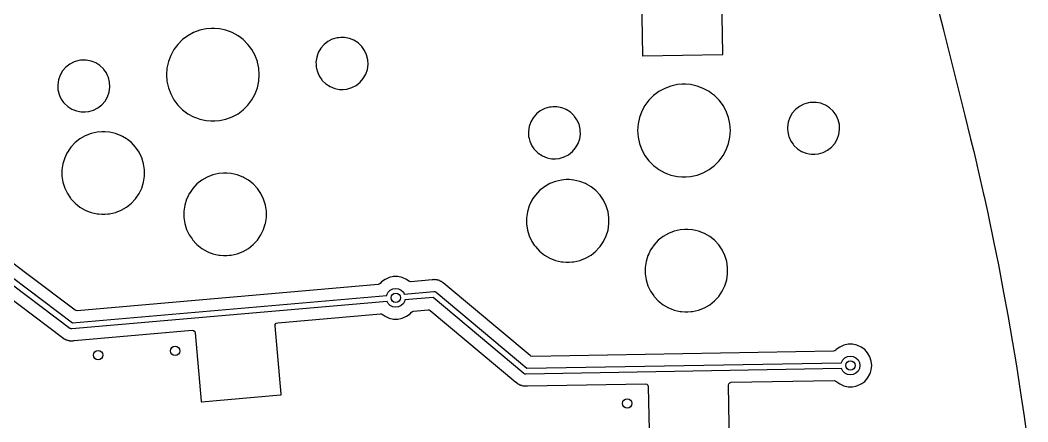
# Model space of a CAD drawing. Extents: x 1.95 to 9.87, y -5.96 to -1.39.
# Drawn here: x 8.139 to 9.822, y -3.296 to -2.625 of the extents above; entities that cross this region are included whole.
import ezdxf

# ---------------------------------------------------------------- set-up
doc = ezdxf.new("R2010")
doc.units = 0
doc.header["$MEASUREMENT"] = 0
doc.layers.add('BLACK', color=7, linetype='CONTINUOUS')

msp = doc.modelspace()

# ---------------------------------------------------------------- linework, layer by layer
at = {"layer": 'BLACK', "linetype": 'CONTINUOUS'}
for p, q in [((9.17665, -2.56825), (9.17866, -2.68349)), ((9.31254, -2.68113), (9.31053, -2.56591)), ((9.67355, -2.61081), (9.68146, -2.64117)), ((8.43896, -2.64154), (8.42859, -2.64541)), ((8.44977, -2.63919), (8.43896, -2.64154)), ((8.45805, -2.6386), (8.44977, -2.63919)), ((8.46357, -2.6386), (8.45805, -2.6386)), ((8.45805, -2.6386), (8.45805, -2.6386)), ((8.47185, -2.63919), (8.46357, -2.6386)), ((8.46357, -2.6386), (8.46357, -2.6386)), ((8.48266, -2.64154), (8.47185, -2.63919)), ((8.49303, -2.64541), (8.48266, -2.64154)), ((9.68146, -2.64117), (9.68147, -2.64121)), ((9.68147, -2.64121), (9.71739, -2.78413)), ((8.41002, -2.65735), (8.40219, -2.66517)), ((8.41888, -2.65072), (8.41002, -2.65735)), ((8.42859, -2.64541), (8.41888, -2.65072)), ((8.50274, -2.65072), (8.49303, -2.64541)), ((8.50677, -2.65373), (8.50274, -2.65072)), ((8.5116, -2.65735), (8.50677, -2.65373)), ((8.51943, -2.66517), (8.5116, -2.65735)), ((8.66033, -2.65665), (8.65297, -2.66045)), ((8.66828, -2.65432), (8.66033, -2.65665)), ((8.67116, -2.65404), (8.66828, -2.65432)), ((8.67446, -2.65373), (8.67116, -2.65404)), ((8.68066, -2.65373), (8.67446, -2.65373)), ((8.68879, -2.6553), (8.68066, -2.65373)), ((8.68066, -2.65373), (8.68066, -2.65373)), ((8.68901, -2.65538), (8.68879, -2.6553)), ((8.68879, -2.6553), (8.68879, -2.6553)), ((8.68879, -2.6553), (8.68879, -2.6553)), ((8.69648, -2.65837), (8.68901, -2.65538)), ((8.70345, -2.66285), (8.69648, -2.65837)), ((8.39556, -2.67403), (8.39026, -2.68374)), ((8.40219, -2.66517), (8.39556, -2.67403)), ((8.52197, -2.66857), (8.51943, -2.66517)), ((8.52606, -2.67403), (8.52197, -2.66857)), ((8.53136, -2.68374), (8.52606, -2.67403)), ((8.64104, -2.67182), (8.6369, -2.679)), ((8.64646, -2.66556), (8.64104, -2.67182)), ((8.65297, -2.66045), (8.64646, -2.66556)), ((8.70944, -2.66857), (8.70345, -2.66285)), ((8.70345, -2.66285), (8.70345, -2.66285)), ((8.70345, -2.66285), (8.70345, -2.66285)), ((8.7096, -2.66879), (8.70944, -2.66857)), ((8.71425, -2.67531), (8.7096, -2.66879)), ((8.71769, -2.68284), (8.71425, -2.67531)), ((8.71425, -2.67531), (8.71425, -2.67531)), ((8.71425, -2.67531), (8.71425, -2.67531)), ((8.23686, -2.69206), (8.22891, -2.6944)), ((8.2396, -2.6918), (8.23686, -2.69206)), ((8.24303, -2.69147), (8.2396, -2.6918)), ((8.24924, -2.69147), (8.24303, -2.69147)), ((8.25737, -2.69304), (8.24924, -2.69147)), ((8.24924, -2.69147), (8.24924, -2.69147)), ((8.2593, -2.69381), (8.25737, -2.69304)), ((8.25737, -2.69304), (8.25737, -2.69304)), ((8.25737, -2.69304), (8.25737, -2.69304)), ((8.26506, -2.69612), (8.2593, -2.69381)), ((8.39026, -2.68374), (8.38639, -2.69411)), ((8.53201, -2.68548), (8.53136, -2.68374)), ((8.53523, -2.69411), (8.53201, -2.68548)), ((8.63419, -2.68682), (8.63301, -2.69502)), ((8.6369, -2.679), (8.63419, -2.68682)), ((8.71964, -2.69089), (8.71769, -2.68284)), ((8.72003, -2.69916), (8.71964, -2.69089)), ((9.17866, -2.68349), (9.17866, -2.68352)), ((9.17866, -2.68352), (9.17868, -2.68445)), ((9.17868, -2.68445), (9.17868, -2.68446)), ((9.17868, -2.68446), (9.17868, -2.68447)), ((9.17868, -2.68447), (9.1787, -2.68447)), ((9.1787, -2.68447), (9.17906, -2.68446)), ((9.1787, -2.68447), (9.1787, -2.68447)), ((9.17906, -2.68446), (9.31156, -2.68215)), ((9.31156, -2.68215), (9.31254, -2.68214)), ((9.31156, -2.68215), (9.31156, -2.68215)), ((9.31156, -2.68215), (9.31156, -2.68215)), ((9.31254, -2.68114), (9.31254, -2.68113)), ((9.31256, -2.68211), (9.31254, -2.68114)), ((9.31254, -2.68114), (9.31254, -2.68114)), ((9.31254, -2.68214), (9.31255, -2.68213)), ((9.31254, -2.68214), (9.31254, -2.68214)), ((9.31255, -2.68213), (9.31255, -2.68212)), ((9.31255, -2.68212), (9.31256, -2.68212)), ((9.31256, -2.68212), (9.31256, -2.68211)), ((8.20962, -2.70957), (8.20548, -2.71674)), ((8.21495, -2.70341), (8.20962, -2.70957)), ((8.21504, -2.70331), (8.21495, -2.70341)), ((8.22155, -2.69819), (8.21504, -2.70331)), ((8.21504, -2.70331), (8.21504, -2.70331)), ((8.22891, -2.6944), (8.22155, -2.69819)), ((8.27203, -2.70059), (8.26506, -2.69612)), ((8.27203, -2.7006), (8.27203, -2.70059)), ((8.27203, -2.70059), (8.27203, -2.70059)), ((8.27802, -2.70631), (8.27203, -2.7006)), ((8.27871, -2.70728), (8.27802, -2.70631)), ((8.28282, -2.71306), (8.27871, -2.70728)), ((8.38404, -2.70492), (8.38325, -2.71596)), ((8.38639, -2.69411), (8.38404, -2.70492)), ((8.53543, -2.69502), (8.53523, -2.69411)), ((8.53758, -2.70492), (8.53543, -2.69502)), ((8.53837, -2.71596), (8.53758, -2.70492)), ((8.63301, -2.69502), (8.63317, -2.69827)), ((8.63301, -2.69502), (8.63301, -2.69502)), ((8.63317, -2.69827), (8.63341, -2.70329)), ((8.63341, -2.70329), (8.63397, -2.70561)), ((8.63397, -2.70561), (8.63536, -2.71134)), ((8.71615, -2.71519), (8.71885, -2.70736)), ((8.71885, -2.70736), (8.72003, -2.69916)), ((8.20277, -2.72457), (8.20159, -2.73276)), ((8.20548, -2.71674), (8.20277, -2.72457)), ((8.28415, -2.71596), (8.28282, -2.71306)), ((8.28282, -2.71306), (8.28282, -2.71306)), ((8.28282, -2.71306), (8.28282, -2.71306)), ((8.28626, -2.72059), (8.28415, -2.71596)), ((8.28822, -2.72864), (8.28626, -2.72059)), ((8.38325, -2.71596), (8.38404, -2.727)), ((8.38404, -2.727), (8.38639, -2.73781)), ((8.53523, -2.73781), (8.53758, -2.727)), ((8.53758, -2.727), (8.53837, -2.71596)), ((8.63536, -2.71134), (8.6365, -2.71384)), ((8.6365, -2.71384), (8.6388, -2.71887)), ((8.6388, -2.71887), (8.64285, -2.72457)), ((8.64285, -2.72457), (8.6436, -2.72562)), ((8.6436, -2.72562), (8.6496, -2.73133)), ((8.70658, -2.72862), (8.712, -2.72236)), ((8.712, -2.72236), (8.71615, -2.71519)), ((8.20159, -2.73276), (8.20159, -2.73276)), ((8.20159, -2.73276), (8.20164, -2.73386)), ((8.20164, -2.73386), (8.20198, -2.74103)), ((8.20198, -2.74103), (8.2024, -2.74274)), ((8.2024, -2.74274), (8.20394, -2.74908)), ((8.28743, -2.7451), (8.28861, -2.73691)), ((8.28861, -2.73691), (8.28822, -2.72864)), ((8.38639, -2.73781), (8.39026, -2.74818)), ((8.53136, -2.74818), (8.53523, -2.73781)), ((8.6496, -2.73133), (8.6496, -2.73133)), ((8.6496, -2.73133), (8.6496, -2.73133)), ((8.6496, -2.73133), (8.65656, -2.73581)), ((8.65656, -2.73581), (8.65656, -2.73581)), ((8.65656, -2.73581), (8.66425, -2.73889)), ((8.66425, -2.73889), (8.66932, -2.73986)), ((8.66932, -2.73986), (8.67238, -2.74045)), ((8.67238, -2.74045), (8.67238, -2.74045)), ((8.67238, -2.74045), (8.67859, -2.74045)), ((8.67859, -2.74045), (8.68477, -2.73986)), ((8.67859, -2.74045), (8.67859, -2.74045)), ((8.68477, -2.73986), (8.69271, -2.73753)), ((8.69271, -2.73753), (8.70007, -2.73373)), ((8.70007, -2.73373), (8.70658, -2.72862)), ((9.20591, -2.74405), (9.19705, -2.75069)), ((9.21563, -2.73875), (9.20591, -2.74405)), ((9.22599, -2.73488), (9.21563, -2.73875)), ((9.23681, -2.73253), (9.22599, -2.73488)), ((9.24508, -2.73194), (9.23681, -2.73253)), ((9.25061, -2.73194), (9.24508, -2.73194)), ((9.24508, -2.73194), (9.24508, -2.73194)), ((9.25888, -2.73253), (9.25061, -2.73194)), ((9.25061, -2.73194), (9.25061, -2.73194)), ((9.2697, -2.73488), (9.25888, -2.73253)), ((9.28007, -2.73875), (9.2697, -2.73488)), ((9.28978, -2.74405), (9.28007, -2.73875)), ((9.29386, -2.74711), (9.28978, -2.74405)), ((8.20394, -2.74908), (8.20467, -2.75069)), ((8.20467, -2.75069), (8.20738, -2.75661)), ((8.20738, -2.75661), (8.21132, -2.76215)), ((8.27516, -2.76636), (8.28058, -2.7601)), ((8.28058, -2.7601), (8.28472, -2.75293)), ((8.28472, -2.75293), (8.28743, -2.7451)), ((8.39026, -2.74818), (8.39556, -2.75789)), ((8.39556, -2.75789), (8.39728, -2.76019)), ((8.39728, -2.76019), (8.40219, -2.76675)), ((8.51943, -2.76675), (8.52606, -2.75789)), ((8.52606, -2.75789), (8.53136, -2.74818)), ((9.18923, -2.75851), (9.1826, -2.76737)), ((9.19705, -2.75069), (9.18923, -2.75851)), ((9.29864, -2.75069), (9.29386, -2.74711)), ((9.30646, -2.75851), (9.29864, -2.75069)), ((9.31036, -2.76371), (9.30646, -2.75851)), ((8.21132, -2.76215), (8.21218, -2.76336)), ((8.21218, -2.76336), (8.21817, -2.76908)), ((8.21817, -2.76908), (8.21817, -2.76908)), ((8.21817, -2.76908), (8.21817, -2.76908)), ((8.21817, -2.76908), (8.22514, -2.77355)), ((8.22514, -2.77355), (8.22514, -2.77355)), ((8.22514, -2.77355), (8.23283, -2.77663)), ((8.23283, -2.77663), (8.2379, -2.77761)), ((8.2379, -2.77761), (8.24096, -2.7782)), ((8.24716, -2.7782), (8.25334, -2.77761)), ((8.25334, -2.77761), (8.26129, -2.77527)), ((8.26129, -2.77527), (8.26865, -2.77148)), ((8.26865, -2.77148), (8.27516, -2.76636)), ((8.40219, -2.76675), (8.41002, -2.77458)), ((8.41002, -2.77458), (8.41666, -2.77955)), ((8.50274, -2.78121), (8.5116, -2.77458)), ((8.5116, -2.77458), (8.51943, -2.76675)), ((9.00779, -2.77644), (9.00128, -2.78155)), ((9.01515, -2.77264), (9.00779, -2.77644)), ((9.0231, -2.77031), (9.01515, -2.77264)), ((9.02585, -2.77005), (9.0231, -2.77031)), ((9.02928, -2.76972), (9.02585, -2.77005)), ((9.03548, -2.76972), (9.02928, -2.76972)), ((9.04362, -2.77128), (9.03548, -2.76972)), ((9.03548, -2.76972), (9.03548, -2.76972)), ((9.04554, -2.77206), (9.04362, -2.77128)), ((9.04362, -2.77128), (9.04362, -2.77128)), ((9.04362, -2.77128), (9.04362, -2.77128)), ((9.0513, -2.77436), (9.04554, -2.77206)), ((9.05827, -2.77884), (9.0513, -2.77436)), ((9.17729, -2.77708), (9.17343, -2.78745)), ((9.1826, -2.76737), (9.17729, -2.77708)), ((9.31309, -2.76737), (9.31036, -2.76371)), ((9.3184, -2.77708), (9.31309, -2.76737)), ((9.31958, -2.78025), (9.3184, -2.77708)), ((9.43429, -2.774), (9.42887, -2.78025)), ((9.4408, -2.76888), (9.43429, -2.774)), ((9.44816, -2.76508), (9.4408, -2.76888)), ((9.4561, -2.76275), (9.44816, -2.76508)), ((9.45885, -2.76249), (9.4561, -2.76275)), ((9.46228, -2.76216), (9.45885, -2.76249)), ((9.46849, -2.76216), (9.46228, -2.76216)), ((9.47662, -2.76373), (9.46849, -2.76216)), ((9.46849, -2.76216), (9.46849, -2.76216)), ((9.47855, -2.7645), (9.47662, -2.76373)), ((9.47662, -2.76373), (9.47662, -2.76373)), ((9.47662, -2.76373), (9.47662, -2.76373)), ((9.48431, -2.7668), (9.47855, -2.7645)), ((9.49127, -2.77128), (9.48431, -2.7668)), ((9.49727, -2.777), (9.49127, -2.77128)), ((9.49127, -2.77128), (9.49127, -2.77128)), ((9.49127, -2.77128), (9.49127, -2.77128)), ((9.49887, -2.77924), (9.49727, -2.777)), ((8.24096, -2.7782), (8.24096, -2.7782)), ((8.24096, -2.7782), (8.24716, -2.7782)), ((8.24716, -2.7782), (8.24716, -2.7782)), ((8.41666, -2.77955), (8.41888, -2.78121)), ((8.41888, -2.78121), (8.42859, -2.78651)), ((8.42859, -2.78651), (8.43325, -2.78825)), ((8.43325, -2.78825), (8.43896, -2.79038)), ((8.43896, -2.79038), (8.44977, -2.79273)), ((8.44977, -2.79273), (8.45746, -2.79328)), ((8.45746, -2.79328), (8.45805, -2.79332)), ((8.45805, -2.79332), (8.45805, -2.79332)), ((8.45805, -2.79332), (8.46357, -2.79332)), ((8.46357, -2.79332), (8.46413, -2.79329)), ((8.46357, -2.79332), (8.46357, -2.79332)), ((8.46413, -2.79329), (8.47185, -2.79273)), ((8.47185, -2.79273), (8.48266, -2.79038)), ((8.48266, -2.79038), (8.49303, -2.78651)), ((8.49303, -2.78651), (8.50274, -2.78121)), ((8.99586, -2.78781), (8.99172, -2.79498)), ((9.00128, -2.78155), (8.99586, -2.78781)), ((9.06426, -2.78455), (9.05827, -2.77884)), ((9.05827, -2.77884), (9.05827, -2.77884)), ((9.05827, -2.77884), (9.05827, -2.77884)), ((9.0651, -2.78573), (9.06426, -2.78455)), ((9.06907, -2.7913), (9.0651, -2.78573)), ((9.07251, -2.79883), (9.06907, -2.7913)), ((9.06907, -2.7913), (9.06907, -2.7913)), ((9.06907, -2.7913), (9.06907, -2.7913)), ((9.17343, -2.78745), (9.17108, -2.79826)), ((9.32226, -2.78745), (9.31958, -2.78025)), ((9.32462, -2.79826), (9.32226, -2.78745)), ((9.42472, -2.78743), (9.42202, -2.79525)), ((9.42887, -2.78025), (9.42472, -2.78743)), ((9.50207, -2.78374), (9.49887, -2.77924)), ((9.50551, -2.79127), (9.50207, -2.78374)), ((9.50207, -2.78374), (9.50207, -2.78374)), ((9.50207, -2.78374), (9.50207, -2.78374)), ((9.50746, -2.79932), (9.50551, -2.79127)), ((9.71739, -2.78413), (9.7174, -2.78417)), ((9.7174, -2.78417), (9.72683, -2.82309)), ((8.275, -2.81128), (8.26728, -2.81186)), ((8.28016, -2.81128), (8.275, -2.81128)), ((8.275, -2.81128), (8.275, -2.81128)), ((8.28788, -2.81186), (8.28016, -2.81128)), ((8.28016, -2.81128), (8.28016, -2.81128)), ((8.98901, -2.80281), (8.98783, -2.811)), ((8.98783, -2.811), (8.98783, -2.81101)), ((8.98783, -2.81101), (8.98785, -2.81141)), ((8.98785, -2.81141), (8.98823, -2.81928)), ((8.99172, -2.79498), (8.98901, -2.80281)), ((9.07446, -2.80688), (9.07251, -2.79883)), ((9.07457, -2.8093), (9.07446, -2.80688)), ((9.07485, -2.81515), (9.07457, -2.8093)), ((9.17108, -2.79826), (9.17029, -2.8093)), ((9.17029, -2.8093), (9.17108, -2.82034)), ((9.32499, -2.80345), (9.32462, -2.79826)), ((9.32462, -2.82034), (9.32541, -2.8093)), ((9.32541, -2.8093), (9.32499, -2.80345)), ((9.42202, -2.79525), (9.42084, -2.80345)), ((9.42084, -2.80345), (9.421, -2.80688)), ((9.42084, -2.80345), (9.42084, -2.80345)), ((9.421, -2.80688), (9.42123, -2.81172)), ((9.50668, -2.81579), (9.50786, -2.80759)), ((9.50786, -2.80759), (9.50746, -2.79932)), ((8.23865, -2.82309), (8.23057, -2.82953)), ((8.24759, -2.81793), (8.23865, -2.82309)), ((8.25721, -2.81416), (8.24759, -2.81793)), ((8.26728, -2.81186), (8.25721, -2.81416)), ((8.29795, -2.81416), (8.28788, -2.81186)), ((8.30756, -2.81793), (8.29795, -2.81416)), ((8.3099, -2.81928), (8.30756, -2.81793)), ((8.30756, -2.81793), (8.30756, -2.81793)), ((8.30756, -2.81793), (8.30756, -2.81793)), ((8.31651, -2.82309), (8.3099, -2.81928)), ((8.31796, -2.82425), (8.31651, -2.82309)), ((8.32458, -2.82953), (8.31796, -2.82425)), ((8.98823, -2.81928), (8.98906, -2.8227)), ((8.98906, -2.8227), (8.99018, -2.82733)), ((8.99018, -2.82733), (8.99175, -2.83078)), ((9.07097, -2.83118), (9.07367, -2.82335)), ((9.07367, -2.82335), (9.07485, -2.81515)), ((9.17108, -2.82034), (9.17343, -2.83115)), ((9.32226, -2.83115), (9.32462, -2.82034)), ((9.42123, -2.81172), (9.42182, -2.81416)), ((9.42182, -2.81416), (9.42318, -2.81977)), ((9.42318, -2.81977), (9.42344, -2.82034)), ((9.42344, -2.82034), (9.42662, -2.8273)), ((9.42662, -2.8273), (9.43004, -2.8321)), ((9.49983, -2.83079), (9.50397, -2.82362)), ((9.50397, -2.82362), (9.50668, -2.81579)), ((9.72683, -2.82309), (9.73195, -2.84424)), ((8.21838, -2.84467), (8.21773, -2.84564)), ((8.2203, -2.84187), (8.21838, -2.84467)), ((8.22354, -2.83711), (8.2203, -2.84187)), ((8.23057, -2.82953), (8.22354, -2.83711)), ((8.33161, -2.83711), (8.32458, -2.82953)), ((8.32458, -2.82953), (8.32458, -2.82953)), ((8.32458, -2.82953), (8.32458, -2.82953)), ((8.33743, -2.84564), (8.33161, -2.83711)), ((8.33161, -2.83711), (8.33161, -2.83711)), ((8.33161, -2.83711), (8.33161, -2.83711)), ((8.99175, -2.83078), (8.99362, -2.83486)), ((8.99362, -2.83486), (8.9971, -2.83975)), ((8.9971, -2.83975), (8.99842, -2.84161)), ((8.99842, -2.84161), (9.00442, -2.84732)), ((9.05489, -2.84972), (9.0614, -2.84461)), ((9.0614, -2.84461), (9.06683, -2.83835)), ((9.06683, -2.83835), (9.07097, -2.83118)), ((9.17343, -2.83115), (9.17729, -2.84152)), ((9.17729, -2.84152), (9.1826, -2.85123)), ((9.31309, -2.85123), (9.3184, -2.84152)), ((9.3184, -2.84152), (9.32226, -2.83115)), ((9.43004, -2.8321), (9.43143, -2.83405)), ((9.43143, -2.83405), (9.43742, -2.83976)), ((9.43742, -2.83976), (9.43742, -2.83976)), ((9.43742, -2.83976), (9.43742, -2.83976)), ((9.43742, -2.83976), (9.44439, -2.84424)), ((9.44439, -2.84424), (9.44439, -2.84424)), ((9.44439, -2.84424), (9.45208, -2.84732)), ((9.48054, -2.84596), (9.4879, -2.84217)), ((9.4879, -2.84217), (9.49441, -2.83705)), ((9.49441, -2.83705), (9.49983, -2.83079)), ((9.73195, -2.84424), (9.73201, -2.84449)), ((9.73201, -2.84449), (9.7373, -2.86632)), ((8.21324, -2.85495), (8.2102, -2.86482)), ((8.21692, -2.84731), (8.21324, -2.85495)), ((8.21773, -2.84564), (8.21692, -2.84731)), ((8.34191, -2.85495), (8.33743, -2.84564)), ((8.34495, -2.86482), (8.34191, -2.85495)), ((9.00442, -2.84732), (9.00442, -2.84732)), ((9.00442, -2.84732), (9.00442, -2.84732)), ((9.00442, -2.84732), (9.01138, -2.8518)), ((9.01138, -2.8518), (9.01138, -2.8518)), ((9.01138, -2.8518), (9.01907, -2.85487)), ((9.01907, -2.85487), (9.02414, -2.85585)), ((9.02414, -2.85585), (9.0272, -2.85644)), ((9.0272, -2.85644), (9.0272, -2.85644)), ((9.0272, -2.85644), (9.03341, -2.85644)), ((9.03341, -2.85644), (9.03959, -2.85585)), ((9.03341, -2.85644), (9.03341, -2.85644)), ((9.03959, -2.85585), (9.04753, -2.85352)), ((9.04753, -2.85352), (9.05489, -2.84972)), ((9.1826, -2.85123), (9.18538, -2.85495)), ((9.18538, -2.85495), (9.18923, -2.86009)), ((9.18923, -2.86009), (9.19705, -2.86792)), ((9.29864, -2.86792), (9.30646, -2.86009)), ((9.30646, -2.86009), (9.31309, -2.85123)), ((9.45208, -2.84732), (9.45715, -2.84829)), ((9.45715, -2.84829), (9.46021, -2.84888)), ((9.46021, -2.84888), (9.46021, -2.84888)), ((9.46021, -2.84888), (9.46641, -2.84888)), ((9.46641, -2.84888), (9.47259, -2.84829)), ((9.46641, -2.84888), (9.46641, -2.84888)), ((9.47259, -2.84829), (9.48054, -2.84596)), ((8.2102, -2.86482), (8.20866, -2.87503)), ((8.20866, -2.87503), (8.20866, -2.88536)), ((8.34649, -2.87503), (8.34495, -2.86482)), ((8.34649, -2.88536), (8.34649, -2.87503)), ((9.19705, -2.86792), (9.20307, -2.87242)), ((9.20307, -2.87242), (9.20591, -2.87455)), ((9.20591, -2.87455), (9.21563, -2.87985)), ((9.28007, -2.87985), (9.28978, -2.87455)), ((9.28978, -2.87455), (9.29864, -2.86792)), ((9.7373, -2.86632), (9.73731, -2.8664)), ((9.73731, -2.8664), (9.74835, -2.9156)), ((8.20866, -2.88536), (8.2102, -2.89557)), ((8.2102, -2.89557), (8.21324, -2.90544)), ((8.34191, -2.90544), (8.34495, -2.89557)), ((8.34495, -2.89557), (8.34649, -2.88536)), ((8.4423, -2.89222), (8.43422, -2.89866)), ((8.45124, -2.88706), (8.4423, -2.89222)), ((8.46086, -2.88328), (8.45124, -2.88706)), ((8.47093, -2.88098), (8.46086, -2.88328)), ((8.47865, -2.88041), (8.47093, -2.88098)), ((8.48381, -2.88041), (8.47865, -2.88041)), ((8.47865, -2.88041), (8.47865, -2.88041)), ((8.49153, -2.88098), (8.48381, -2.88041)), ((8.48381, -2.88041), (8.48381, -2.88041)), ((8.5016, -2.88328), (8.49153, -2.88098)), ((8.51121, -2.88706), (8.5016, -2.88328)), ((8.51306, -2.88813), (8.51121, -2.88706)), ((8.51121, -2.88706), (8.51121, -2.88706)), ((8.51121, -2.88706), (8.51121, -2.88706)), ((8.52016, -2.89222), (8.51306, -2.88813)), ((8.52026, -2.89231), (8.52016, -2.89222)), ((8.52823, -2.89866), (8.52026, -2.89231)), ((9.03323, -2.89431), (9.02362, -2.89809)), ((9.0433, -2.89201), (9.03323, -2.89431)), ((9.05102, -2.89143), (9.0433, -2.89201)), ((9.05618, -2.89143), (9.05102, -2.89143)), ((9.05102, -2.89143), (9.05102, -2.89143)), ((9.0639, -2.89201), (9.05618, -2.89143)), ((9.05618, -2.89143), (9.05618, -2.89143)), ((9.07397, -2.89431), (9.0639, -2.89201)), ((9.08359, -2.89809), (9.07397, -2.89431)), ((9.21563, -2.87985), (9.22028, -2.88159)), ((9.22028, -2.88159), (9.22599, -2.88372)), ((9.22599, -2.88372), (9.23681, -2.88607)), ((9.23681, -2.88607), (9.24449, -2.88662)), ((9.24449, -2.88662), (9.24508, -2.88666)), ((9.24508, -2.88666), (9.24508, -2.88666)), ((9.24508, -2.88666), (9.25061, -2.88666)), ((9.25061, -2.88666), (9.25116, -2.88662)), ((9.25061, -2.88666), (9.25061, -2.88666)), ((9.25116, -2.88662), (9.25888, -2.88607)), ((9.25888, -2.88607), (9.2697, -2.88372)), ((9.2697, -2.88372), (9.28007, -2.87985)), ((8.21324, -2.90544), (8.21773, -2.91475)), ((8.33743, -2.91475), (8.34191, -2.90544)), ((8.42393, -2.91102), (8.42148, -2.91462)), ((8.42719, -2.90623), (8.42393, -2.91102)), ((8.43422, -2.89866), (8.42719, -2.90623)), ((8.53526, -2.90623), (8.52823, -2.89866)), ((8.52823, -2.89866), (8.52823, -2.89866)), ((8.52823, -2.89866), (8.52823, -2.89866)), ((8.54108, -2.91477), (8.53526, -2.90623)), ((8.53526, -2.90623), (8.53526, -2.90623)), ((8.53526, -2.90623), (8.53526, -2.90623)), ((9.00659, -2.90969), (8.99957, -2.91726)), ((9.01467, -2.90325), (9.00659, -2.90969)), ((9.02362, -2.89809), (9.01467, -2.90325)), ((9.08495, -2.89887), (9.08359, -2.89809)), ((9.08359, -2.89809), (9.08359, -2.89809)), ((9.08359, -2.89809), (9.08359, -2.89809)), ((9.09253, -2.90325), (9.08495, -2.89887)), ((9.09298, -2.9036), (9.09253, -2.90325)), ((9.10061, -2.90969), (9.09298, -2.9036)), ((9.10763, -2.91726), (9.10061, -2.90969)), ((9.10061, -2.90969), (9.10061, -2.90969)), ((9.10061, -2.90969), (9.10061, -2.90969)), ((8.21773, -2.91475), (8.22308, -2.9226)), ((8.22308, -2.9226), (8.22354, -2.92329)), ((8.22354, -2.92329), (8.22878, -2.92892)), ((8.22878, -2.92892), (8.23057, -2.93086)), ((8.32458, -2.93086), (8.3308, -2.92416)), ((8.3308, -2.92416), (8.33161, -2.92329)), ((8.33161, -2.92329), (8.33743, -2.91475)), ((8.33161, -2.92329), (8.33161, -2.92329)), ((8.33161, -2.92329), (8.33161, -2.92329)), ((8.41689, -2.92407), (8.41385, -2.93394)), ((8.41938, -2.91891), (8.41689, -2.92407)), ((8.42138, -2.91477), (8.41938, -2.91891)), ((8.42148, -2.91462), (8.42138, -2.91477)), ((8.54556, -2.92407), (8.54108, -2.91477)), ((8.5486, -2.93394), (8.54556, -2.92407)), ((8.99375, -2.9258), (8.98927, -2.9351)), ((8.99561, -2.92307), (8.99375, -2.9258)), ((8.99957, -2.91726), (8.99561, -2.92307)), ((9.11345, -2.9258), (9.10763, -2.91726)), ((9.10763, -2.91726), (9.10763, -2.91726)), ((9.10763, -2.91726), (9.10763, -2.91726)), ((9.11793, -2.9351), (9.11345, -2.9258)), ((9.74835, -2.9156), (9.7492, -2.91941)), ((9.7492, -2.91941), (9.75602, -2.94997)), ((8.23057, -2.93086), (8.23865, -2.9373)), ((8.23865, -2.9373), (8.24759, -2.94246)), ((8.24759, -2.94246), (8.25399, -2.94497)), ((8.25399, -2.94497), (8.2563, -2.94588)), ((8.2563, -2.94588), (8.25721, -2.94624)), ((8.25721, -2.94624), (8.26728, -2.94853)), ((8.28788, -2.94853), (8.29795, -2.94624)), ((8.29795, -2.94624), (8.30756, -2.94246)), ((8.30756, -2.94246), (8.31651, -2.9373)), ((8.31651, -2.9373), (8.32458, -2.93086)), ((8.41385, -2.93394), (8.41231, -2.94416)), ((8.41231, -2.94416), (8.41231, -2.95449)), ((8.55014, -2.94416), (8.5486, -2.93394)), ((8.55014, -2.95449), (8.55014, -2.94416)), ((8.98622, -2.94497), (8.98468, -2.95519)), ((8.98927, -2.9351), (8.98622, -2.94497)), ((9.12098, -2.94497), (9.11793, -2.9351)), ((9.12252, -2.95519), (9.12098, -2.94497)), ((8.26728, -2.94853), (8.26948, -2.9487)), ((8.26948, -2.9487), (8.275, -2.94911)), ((8.275, -2.94911), (8.275, -2.94911)), ((8.275, -2.94911), (8.28016, -2.94911)), ((8.28016, -2.94911), (8.28498, -2.94875)), ((8.28016, -2.94911), (8.28016, -2.94911)), ((8.28498, -2.94875), (8.28788, -2.94853)), ((8.41231, -2.95449), (8.41385, -2.9647)), ((8.5486, -2.9647), (8.55014, -2.95449)), ((8.98468, -2.95519), (8.98468, -2.96552)), ((9.12252, -2.96552), (9.12252, -2.95519)), ((9.75602, -2.94997), (9.75604, -2.95005)), ((9.75604, -2.95005), (9.76571, -2.99691)), ((8.14975, -3.04868), (8.0483, -2.97223)), ((8.41385, -2.9647), (8.41689, -2.97457)), ((8.41689, -2.97457), (8.42138, -2.98388)), ((8.54108, -2.98388), (8.54556, -2.97457)), ((8.54556, -2.97457), (8.54835, -2.96552)), ((8.54835, -2.96552), (8.5486, -2.9647)), ((8.98468, -2.96552), (8.98622, -2.97573)), ((8.98622, -2.97573), (8.98927, -2.9856)), ((9.11793, -2.9856), (9.12098, -2.97573)), ((9.12098, -2.97573), (9.12252, -2.96552)), ((9.23156, -2.97748), (9.22195, -2.98125)), ((9.24163, -2.97518), (9.23156, -2.97748)), ((9.24936, -2.9746), (9.24163, -2.97518)), ((9.25451, -2.9746), (9.24936, -2.9746)), ((9.24936, -2.9746), (9.24936, -2.9746)), ((9.26223, -2.97518), (9.25451, -2.9746)), ((9.25451, -2.9746), (9.25451, -2.9746)), ((9.2723, -2.97748), (9.26223, -2.97518)), ((9.28192, -2.98125), (9.2723, -2.97748)), ((8.22192, -3.14006), (8.02954, -2.99509)), ((8.03384, -2.986), (8.22633, -3.13106)), ((8.42138, -2.98388), (8.42598, -2.99064)), ((8.42598, -2.99064), (8.42719, -2.99241)), ((8.42719, -2.99241), (8.43292, -2.99859)), ((8.52823, -2.99998), (8.53322, -2.99461)), ((8.53322, -2.99461), (8.53526, -2.99241)), ((8.53526, -2.99241), (8.54108, -2.98388)), ((8.53526, -2.99241), (8.53526, -2.99241)), ((8.53526, -2.99241), (8.53526, -2.99241)), ((8.98927, -2.9856), (8.99375, -2.99491)), ((8.99375, -2.99491), (8.9978, -3.00085)), ((9.10763, -3.00344), (9.11345, -2.99491)), ((9.11345, -2.99491), (9.11793, -2.9856)), ((9.20493, -2.99286), (9.1979, -3.00043)), ((9.213, -2.98642), (9.20493, -2.99286)), ((9.22195, -2.98125), (9.213, -2.98642)), ((9.29087, -2.98642), (9.28192, -2.98125)), ((9.29098, -2.98651), (9.29087, -2.98642)), ((9.29894, -2.99286), (9.29098, -2.98651)), ((9.30597, -3.00043), (9.29894, -2.99286)), ((9.29894, -2.99286), (9.29894, -2.99286)), ((9.29894, -2.99286), (9.29894, -2.99286)), ((9.76571, -2.99691), (9.76571, -2.99692)), ((8.43292, -2.99859), (8.43422, -2.99998)), ((8.43422, -2.99998), (8.4423, -3.00643)), ((8.4423, -3.00643), (8.45124, -3.01159)), ((8.45124, -3.01159), (8.45474, -3.01296)), ((8.45474, -3.01296), (8.45958, -3.01486)), ((8.5016, -3.01536), (8.51121, -3.01159)), ((8.51121, -3.01159), (8.52016, -3.00643)), ((8.52016, -3.00643), (8.52823, -2.99998)), ((8.9978, -3.00085), (8.99957, -3.00344)), ((8.99957, -3.00344), (9.00659, -3.01101)), ((9.00659, -3.01101), (9.00659, -3.01101)), ((9.00659, -3.01101), (9.01467, -3.01745)), ((9.09253, -3.01745), (9.10061, -3.01101)), ((9.10061, -3.01101), (9.10586, -3.00536)), ((9.10586, -3.00536), (9.10763, -3.00344)), ((9.10763, -3.00344), (9.10763, -3.00344)), ((9.10763, -3.00344), (9.10763, -3.00344)), ((9.19208, -3.00896), (9.18896, -3.01545)), ((9.19209, -3.00895), (9.19208, -3.00896)), ((9.19395, -3.00622), (9.19209, -3.00895)), ((9.1979, -3.00043), (9.19395, -3.00622)), ((9.31179, -3.00896), (9.30597, -3.00043)), ((9.30597, -3.00043), (9.30597, -3.00043)), ((9.30597, -3.00043), (9.30597, -3.00043)), ((9.31627, -3.01827), (9.31179, -3.00896)), ((9.76571, -2.99692), (9.76571, -2.99692)), ((9.76571, -2.99692), (9.77329, -3.03393)), ((8.02588, -3.017), (8.13882, -3.10211)), ((8.45958, -3.01486), (8.46086, -3.01536)), ((8.46086, -3.01536), (8.47093, -3.01766)), ((8.47093, -3.01766), (8.47313, -3.01783)), ((8.47313, -3.01783), (8.47865, -3.01824)), ((8.47865, -3.01824), (8.47865, -3.01824)), ((8.47865, -3.01824), (8.48381, -3.01824)), ((8.48381, -3.01824), (8.48863, -3.01788)), ((8.48381, -3.01824), (8.48381, -3.01824)), ((8.48863, -3.01788), (8.49153, -3.01766)), ((8.49153, -3.01766), (8.5016, -3.01536)), ((9.01467, -3.01745), (9.02362, -3.02262)), ((9.02362, -3.02262), (9.03323, -3.02639)), ((9.03323, -3.02639), (9.0433, -3.02869)), ((9.0433, -3.02869), (9.04551, -3.02886)), ((9.04551, -3.02886), (9.05102, -3.02927)), ((9.05102, -3.02927), (9.05102, -3.02927)), ((9.05102, -3.02927), (9.05618, -3.02927)), ((9.05618, -3.02927), (9.06101, -3.02891)), ((9.05618, -3.02927), (9.05618, -3.02927)), ((9.06101, -3.02891), (9.0639, -3.02869)), ((9.0639, -3.02869), (9.07397, -3.02639)), ((9.07397, -3.02639), (9.08359, -3.02262)), ((9.08359, -3.02262), (9.09253, -3.01745)), ((9.18456, -3.02814), (9.18302, -3.03835)), ((9.1876, -3.01827), (9.18456, -3.02814)), ((9.18896, -3.01545), (9.1876, -3.01827)), ((9.31931, -3.02814), (9.31627, -3.01827)), ((9.32085, -3.03835), (9.31931, -3.02814)), ((9.18302, -3.03835), (9.18302, -3.04868)), ((9.32085, -3.04868), (9.32085, -3.03835)), ((9.77329, -3.03393), (9.7733, -3.03401)), ((9.7733, -3.03401), (9.78196, -3.07995)), ((8.23065, -3.10964), (8.14975, -3.04868)), ((8.74241, -3.06253), (8.74019, -3.06501)), ((8.74844, -3.05815), (8.74241, -3.06253)), ((8.75525, -3.05512), (8.74844, -3.05815)), ((8.76254, -3.05357), (8.75525, -3.05512)), ((8.76999, -3.05357), (8.76254, -3.05357)), ((8.76254, -3.05357), (8.76254, -3.05357)), ((8.77728, -3.05512), (8.76999, -3.05357)), ((8.76999, -3.05357), (8.76999, -3.05357)), ((8.78409, -3.05815), (8.77728, -3.05512)), ((8.78826, -3.06118), (8.78409, -3.05815)), ((8.78409, -3.05815), (8.78409, -3.05815)), ((8.78409, -3.05815), (8.78409, -3.05815)), ((8.78982, -3.06193), (8.78826, -3.06118)), ((8.79155, -3.06209), (8.78982, -3.06193)), ((8.82698, -3.05899), (8.79155, -3.06209)), ((8.82743, -3.05893), (8.82698, -3.05899)), ((8.82913, -3.05862), (8.82743, -3.05893)), ((8.82991, -3.05868), (8.82913, -3.05862)), ((8.83068, -3.05867), (8.82991, -3.05868)), ((8.83146, -3.0586), (8.83068, -3.05867)), ((8.83316, -3.05888), (8.83146, -3.0586)), ((8.83362, -3.05894), (8.83316, -3.05888)), ((8.83533, -3.05906), (8.83362, -3.05894)), ((8.83608, -3.05931), (8.83533, -3.05906)), ((8.83682, -3.05949), (8.83608, -3.05931)), ((8.8376, -3.05962), (8.83682, -3.05949)), ((8.83917, -3.06031), (8.8376, -3.05962)), ((8.8396, -3.06048), (8.83917, -3.06031)), ((8.84124, -3.06102), (8.8396, -3.06048)), ((8.8419, -3.06145), (8.84124, -3.06102)), ((8.84257, -3.06181), (8.8419, -3.06145)), ((8.84329, -3.06213), (8.84257, -3.06181)), ((8.84465, -3.06319), (8.84329, -3.06213)), ((8.84502, -3.06346), (8.84465, -3.06319)), ((8.84515, -3.06354), (8.84502, -3.06346)), ((8.84599, -3.06424), (8.84515, -3.06354)), ((8.8461, -3.06434), (8.84599, -3.06424)), ((9.18302, -3.04868), (9.18456, -3.0589)), ((9.18456, -3.0589), (9.1876, -3.06877)), ((9.31627, -3.06877), (9.31931, -3.0589)), ((9.31931, -3.0589), (9.32085, -3.04868)), ((8.73699, -3.0666), (8.23402, -3.11061)), ((8.73874, -3.06611), (8.73699, -3.0666)), ((8.74019, -3.06501), (8.73874, -3.06611)), ((8.75129, -3.08416), (8.75353, -3.07977)), ((8.75353, -3.07977), (8.75701, -3.07629)), ((8.75701, -3.07629), (8.7614, -3.07405)), ((8.7614, -3.07405), (8.76627, -3.07328)), ((8.76627, -3.07328), (8.77113, -3.07405)), ((8.77113, -3.07405), (8.77552, -3.07629)), ((8.77552, -3.07629), (8.77901, -3.07977)), ((8.77901, -3.07977), (8.78057, -3.08283)), ((8.78057, -3.08283), (8.83008, -3.0785)), ((8.83008, -3.0785), (8.83096, -3.07855)), ((8.83096, -3.07855), (8.83113, -3.07852)), ((8.83113, -3.07852), (8.83123, -3.07857)), ((8.83123, -3.07857), (8.83148, -3.07858)), ((8.83148, -3.07858), (8.83256, -3.07915)), ((8.83256, -3.07915), (8.83367, -3.07964)), ((8.83367, -3.07964), (8.98513, -3.20672)), ((8.84827, -3.06605), (8.8461, -3.06434)), ((8.84884, -3.06663), (8.84827, -3.06605)), ((8.99075, -3.18572), (8.84884, -3.06663)), ((9.1876, -3.06877), (9.19208, -3.07807)), ((9.19208, -3.07807), (9.19744, -3.08593)), ((9.30597, -3.08661), (9.31179, -3.07807)), ((9.31179, -3.07807), (9.31627, -3.06877)), ((9.78196, -3.07995), (9.78196, -3.07995)), ((9.78196, -3.07995), (9.78196, -3.07996)), ((9.78196, -3.07996), (9.78909, -3.11818)), ((8.75184, -3.09497), (8.22531, -3.14103)), ((8.22633, -3.13106), (8.75113, -3.08515)), ((8.75113, -3.08515), (8.75129, -3.08416)), ((8.75353, -3.09828), (8.75184, -3.09497)), ((8.78125, -3.09389), (8.77901, -3.09828)), ((8.78144, -3.09264), (8.78125, -3.09389)), ((8.82891, -3.08849), (8.78144, -3.09264)), ((8.98021, -3.21544), (8.82891, -3.08849)), ((9.19744, -3.08593), (9.1979, -3.08661)), ((9.1979, -3.08661), (9.20492, -3.09417)), ((9.20492, -3.09417), (9.20493, -3.09418)), ((9.20493, -3.09418), (9.213, -3.10062)), ((9.29087, -3.10062), (9.29894, -3.09418)), ((9.29894, -3.09418), (9.30325, -3.08953)), ((9.30325, -3.08953), (9.30597, -3.08661)), ((9.30597, -3.08661), (9.30597, -3.08661)), ((9.30597, -3.08661), (9.30597, -3.08661)), ((8.13882, -3.10211), (8.20952, -3.15539)), ((8.23225, -3.11044), (8.23065, -3.10964)), ((8.23402, -3.11061), (8.23225, -3.11044)), ((8.75701, -3.10177), (8.75353, -3.09828)), ((8.7614, -3.104), (8.75701, -3.10177)), ((8.76627, -3.10477), (8.7614, -3.104)), ((8.77113, -3.104), (8.76627, -3.10477)), ((8.77552, -3.10177), (8.77113, -3.104)), ((8.77901, -3.09828), (8.77552, -3.10177)), ((8.79012, -3.11552), (8.79261, -3.11276)), ((8.79261, -3.11276), (8.79406, -3.11166)), ((8.79406, -3.11166), (8.79581, -3.11116)), ((8.79581, -3.11116), (8.82048, -3.109)), ((8.82048, -3.109), (8.82237, -3.10921)), ((8.82237, -3.10921), (8.82404, -3.11013)), ((8.82404, -3.11013), (8.96711, -3.23017)), ((9.213, -3.10062), (9.22195, -3.10578)), ((9.22195, -3.10578), (9.22647, -3.10756)), ((9.22647, -3.10756), (9.23153, -3.10955)), ((9.23153, -3.10955), (9.23156, -3.10956)), ((9.23156, -3.10956), (9.24163, -3.11186)), ((9.24163, -3.11186), (9.24375, -3.11201)), ((9.24375, -3.11201), (9.24936, -3.11243)), ((9.24936, -3.11243), (9.24936, -3.11243)), ((9.24936, -3.11243), (9.25451, -3.11243)), ((9.25451, -3.11243), (9.26011, -3.11201)), ((9.25451, -3.11243), (9.25451, -3.11243)), ((9.26011, -3.11201), (9.26223, -3.11186)), ((9.26223, -3.11186), (9.2723, -3.10956)), ((9.2723, -3.10956), (9.28192, -3.10578)), ((9.28192, -3.10578), (9.29087, -3.10062)), ((8.56502, -3.13354), (8.56664, -3.1316)), ((8.56664, -3.1316), (8.56902, -3.13074)), ((8.56902, -3.13074), (8.74066, -3.11572)), ((8.74066, -3.11572), (8.74239, -3.11588)), ((8.74239, -3.11588), (8.74396, -3.11664)), ((8.74396, -3.11664), (8.74519, -3.11754)), ((8.74519, -3.11754), (8.74844, -3.1199)), ((8.74844, -3.1199), (8.75525, -3.12293)), ((8.75525, -3.12293), (8.76254, -3.12448)), ((8.76254, -3.12448), (8.76254, -3.12448)), ((8.76254, -3.12448), (8.76999, -3.12448)), ((8.76999, -3.12448), (8.77485, -3.12345)), ((8.76999, -3.12448), (8.76999, -3.12448)), ((8.77485, -3.12345), (8.77728, -3.12293)), ((8.77728, -3.12293), (8.78409, -3.1199)), ((8.78409, -3.1199), (8.79012, -3.11552)), ((9.78909, -3.11818), (9.7891, -3.11825)), ((9.7891, -3.11825), (9.79688, -3.16375)), ((8.22294, -3.14044), (8.22192, -3.14006)), ((8.22391, -3.14095), (8.22294, -3.14044)), ((8.22436, -3.14098), (8.22391, -3.14095)), ((8.22451, -3.14104), (8.22436, -3.14098)), ((8.2247, -3.141), (8.22451, -3.14104)), ((8.22531, -3.14103), (8.2247, -3.141)), ((8.22918, -3.16047), (8.4259, -3.14326)), ((8.4259, -3.14326), (8.42839, -3.1437)), ((8.42839, -3.1437), (8.43033, -3.14532)), ((8.43033, -3.14532), (8.43119, -3.1477)), ((8.43119, -3.1477), (8.44119, -3.26204)), ((8.56458, -3.13603), (8.56502, -3.13354)), ((8.57458, -3.25035), (8.56458, -3.13603)), ((8.20952, -3.15539), (8.20981, -3.15561)), ((8.20981, -3.15561), (8.20989, -3.15567)), ((8.20989, -3.15567), (8.2121, -3.1574)), ((8.2121, -3.1574), (8.21353, -3.15804)), ((8.21353, -3.15804), (8.21398, -3.15827)), ((8.21398, -3.15827), (8.21534, -3.15904)), ((8.21534, -3.15904), (8.21534, -3.15904)), ((8.21534, -3.15904), (8.21625, -3.15929)), ((8.21625, -3.15929), (8.21692, -3.15953)), ((8.21692, -3.15953), (8.21779, -3.15992)), ((8.21779, -3.15992), (8.21836, -3.16001)), ((8.21836, -3.16001), (8.21933, -3.16017)), ((8.21933, -3.16017), (8.21983, -3.16028)), ((8.21983, -3.16028), (8.22112, -3.16063)), ((8.22112, -3.16063), (8.22134, -3.1607)), ((8.22134, -3.1607), (8.22228, -3.16071)), ((8.22228, -3.16071), (8.223, -3.16078)), ((8.223, -3.16078), (8.22393, -3.16093)), ((8.22393, -3.16093), (8.22549, -3.1608)), ((8.22549, -3.1608), (8.226, -3.16078)), ((8.226, -3.16078), (8.22745, -3.1608)), ((8.22745, -3.1608), (8.22756, -3.1608)), ((8.22756, -3.1608), (8.22848, -3.16059)), ((8.22756, -3.1608), (8.22756, -3.1608)), ((8.22756, -3.1608), (8.22756, -3.1608)), ((8.22848, -3.16059), (8.22918, -3.16047)), ((9.79688, -3.16375), (9.79688, -3.16377)), ((9.79688, -3.16377), (9.80342, -3.20269)), ((9.49783, -3.17806), (8.99398, -3.18686)), ((9.49977, -3.17762), (9.49783, -3.17806)), ((9.50137, -3.17645), (9.49977, -3.17762)), ((9.50206, -3.17569), (9.50137, -3.17645)), ((9.50809, -3.17131), (9.50206, -3.17569)), ((9.5149, -3.16827), (9.50809, -3.17131)), ((9.52219, -3.16673), (9.5149, -3.16827)), ((9.52964, -3.16673), (9.52219, -3.16673)), ((9.52219, -3.16673), (9.52219, -3.16673)), ((9.53693, -3.16827), (9.52964, -3.16673)), ((9.52964, -3.16673), (9.52964, -3.16673)), ((9.54374, -3.17131), (9.53693, -3.16827)), ((9.54977, -3.17569), (9.54374, -3.17131)), ((9.55475, -3.18122), (9.54977, -3.17569)), ((9.55848, -3.18768), (9.55475, -3.18122)), ((8.98513, -3.20672), (9.5109, -3.19754)), ((8.99226, -3.18658), (8.99075, -3.18572)), ((8.99398, -3.18686), (8.99226, -3.18658)), ((9.5109, -3.19754), (9.51094, -3.19731)), ((9.51094, -3.19731), (9.51317, -3.19292)), ((9.51317, -3.19292), (9.51666, -3.18944)), ((9.51666, -3.18944), (9.52105, -3.1872)), ((9.52105, -3.1872), (9.52591, -3.18643)), ((9.52591, -3.18643), (9.53078, -3.1872)), ((9.53078, -3.1872), (9.53517, -3.18944)), ((9.53517, -3.18944), (9.53865, -3.19292)), ((9.53865, -3.19292), (9.54089, -3.19731)), ((9.54089, -3.19731), (9.54166, -3.20218)), ((9.56078, -3.19477), (9.55848, -3.18768)), ((9.55848, -3.18768), (9.55848, -3.18768)), ((9.56156, -3.20218), (9.56078, -3.19477)), ((8.98118, -3.21587), (8.98021, -3.21544)), ((9.51111, -3.20738), (8.98346, -3.21659)), ((9.51317, -3.21143), (9.51111, -3.20738)), ((9.51666, -3.21492), (9.51317, -3.21143)), ((9.52105, -3.21716), (9.51666, -3.21492)), ((9.53517, -3.21492), (9.53078, -3.21716)), ((9.53865, -3.21143), (9.53517, -3.21492)), ((9.54089, -3.20704), (9.53865, -3.21143)), ((9.54166, -3.20218), (9.54089, -3.20704)), ((9.55848, -3.21668), (9.55934, -3.21402)), ((9.55934, -3.21402), (9.56078, -3.20959)), ((9.56078, -3.20959), (9.56156, -3.20218)), ((9.80342, -3.20269), (9.80343, -3.20276)), ((9.80343, -3.20276), (9.81037, -3.248)), ((8.96711, -3.23017), (8.96725, -3.2303)), ((8.96725, -3.2303), (8.96914, -3.23201)), ((8.96914, -3.23201), (8.97067, -3.23281)), ((8.98207, -3.21642), (8.98118, -3.21587)), ((8.98259, -3.21648), (8.98207, -3.21642)), ((8.98275, -3.21655), (8.98259, -3.21648)), ((8.98293, -3.21653), (8.98275, -3.21655)), ((8.98346, -3.21659), (8.98293, -3.21653)), ((9.32279, -3.23282), (9.32455, -3.231)), ((9.32455, -3.231), (9.32698, -3.23031)), ((9.32698, -3.23031), (9.49858, -3.22731)), ((9.49858, -3.22731), (9.50061, -3.22771)), ((9.50061, -3.22771), (9.5016, -3.22843)), ((9.5016, -3.22843), (9.50165, -3.22837)), ((9.50165, -3.22837), (9.50809, -3.23305)), ((9.52591, -3.21793), (9.52105, -3.21716)), ((9.53078, -3.21716), (9.52591, -3.21793)), ((9.54374, -3.23305), (9.54518, -3.23201)), ((9.54518, -3.23201), (9.54977, -3.22867)), ((9.54977, -3.22867), (9.55475, -3.22313)), ((9.55475, -3.22313), (9.55848, -3.21668)), ((8.97067, -3.23281), (8.97075, -3.23286)), ((8.97075, -3.23286), (8.97112, -3.23307)), ((8.97112, -3.23307), (8.97119, -3.23312)), ((8.97119, -3.23312), (8.97265, -3.23406)), ((8.97265, -3.23406), (8.9733, -3.23427)), ((8.9733, -3.23427), (8.97403, -3.23459)), ((8.97403, -3.23459), (8.97464, -3.23491)), ((8.97464, -3.23491), (8.97641, -3.23533)), ((8.97641, -3.23533), (8.97682, -3.23545)), ((8.97682, -3.23545), (8.97855, -3.23602)), ((8.97855, -3.23602), (8.97872, -3.23603)), ((8.97872, -3.23603), (8.97924, -3.23607)), ((8.97924, -3.23607), (8.98003, -3.23619)), ((8.98003, -3.23619), (8.98069, -3.23635)), ((8.98069, -3.23635), (8.98252, -3.23632)), ((8.98252, -3.23632), (8.98294, -3.23633)), ((8.98294, -3.23633), (8.98476, -3.23646)), ((8.98476, -3.23646), (8.98543, -3.23633)), ((8.98543, -3.23633), (8.98623, -3.23625)), ((8.98623, -3.23625), (9.18334, -3.23281)), ((9.18334, -3.23281), (9.18579, -3.23342)), ((9.18579, -3.23342), (9.18761, -3.23518)), ((9.18761, -3.23518), (9.18831, -3.23761)), ((9.18831, -3.23761), (9.19032, -3.35275)), ((9.32218, -3.23527), (9.32279, -3.23282)), ((9.32419, -3.35038), (9.32218, -3.23527)), ((9.50809, -3.23305), (9.5149, -3.23608)), ((9.5149, -3.23608), (9.52219, -3.23763)), ((9.52219, -3.23763), (9.52219, -3.23763)), ((9.52219, -3.23763), (9.52964, -3.23763)), ((9.52964, -3.23763), (9.5345, -3.2366)), ((9.52964, -3.23763), (9.52964, -3.23763)), ((9.5345, -3.2366), (9.53693, -3.23608)), ((9.53693, -3.23608), (9.54374, -3.23305)), ((9.81037, -3.248), (9.81036, -3.248)), ((9.81036, -3.248), (9.81037, -3.24802)), ((9.81037, -3.24802), (9.81627, -3.28744)), ((8.44119, -3.26204), (8.44119, -3.26206)), ((8.44119, -3.26206), (8.44128, -3.263)), ((8.44128, -3.263), (8.44128, -3.263)), ((8.44128, -3.263), (8.44128, -3.263)), ((8.44128, -3.263), (8.44128, -3.26301)), ((8.44128, -3.26301), (8.44128, -3.26301)), ((8.44128, -3.26301), (8.44128, -3.26301)), ((8.44128, -3.26301), (8.4413, -3.26302)), ((8.4413, -3.26302), (8.44161, -3.26299)), ((8.4413, -3.26302), (8.4413, -3.26302)), ((8.4413, -3.26302), (8.4413, -3.26302)), ((8.4413, -3.26302), (8.4413, -3.26302)), ((8.44161, -3.26299), (8.44163, -3.26299)), ((8.44163, -3.26299), (8.57367, -3.25143)), ((8.57367, -3.25143), (8.57368, -3.25144)), ((8.57368, -3.25143), (8.57465, -3.25135)), ((8.57368, -3.25144), (8.57368, -3.25143)), ((8.57459, -3.25037), (8.57458, -3.25035)), ((8.57464, -3.25096), (8.57459, -3.25037)), ((8.57469, -3.25127), (8.57464, -3.25096)), ((8.57465, -3.25135), (8.57466, -3.25134)), ((8.57465, -3.25135), (8.57465, -3.25135)), ((8.57465, -3.25135), (8.57465, -3.25135)), ((8.57466, -3.25134), (8.57468, -3.2513)), ((8.57466, -3.25134), (8.57466, -3.25134)), ((8.57468, -3.2513), (8.57469, -3.25127)), ((9.81627, -3.28744), (9.81628, -3.2875)), ((9.81628, -3.2875), (9.82241, -3.33263))]:
    msp.add_line(p, q, dxfattribs=at)
at = {"layer": 'BLACK'}
for centre in [(8.76627, -3.08903), (8.26906, -3.1848), (8.39768, -3.17783), (9.52591, -3.20218), (9.15299, -3.26563)]:
    msp.add_circle(centre, 0.00787, dxfattribs=at)

doc.saveas('drawing.dxf')
